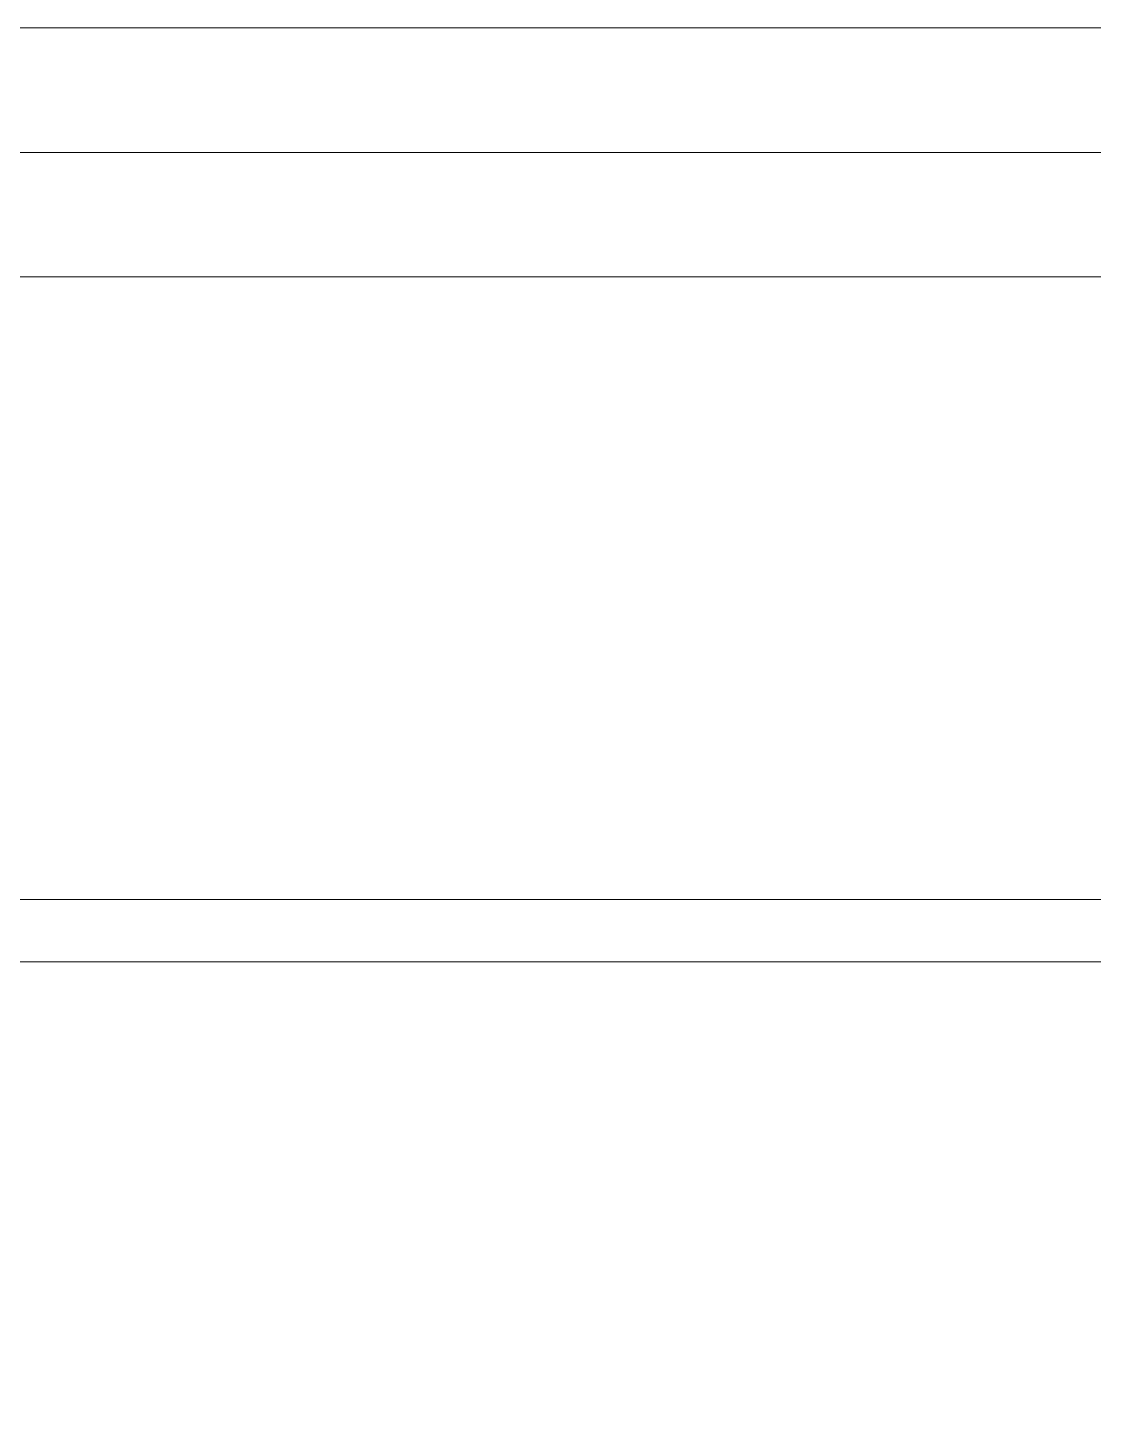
# Model space of a CAD drawing. Extents: x -1299 to 23780, y -3010 to 8106.
# Drawn here: x 15613.66 to 15647.87, y 2788.18 to 2833 of the extents above; entities that cross this region are included whole.
import ezdxf

# ---------------------------------------------------------------- set-up
doc = ezdxf.new("R2010")
doc.units = 0
doc.header["$LTSCALE"] = 25
doc.header["$MEASUREMENT"] = 0
doc.layers.get('0').update_dxf_attribs({"color": 9, "lineweight": 9})
for name, color, linetype, lineweight in [('00', 9, 'Continuous', 9), ('06D', 9, 'Continuous', 9), ('14', 9, 'Continuous', 9), ('33', 9, 'BATTING', 9), ('35', 9, 'Continuous', 9), ('40B', 9, 'Continuous', 9)]:
    doc.layers.add(name, color=color, linetype=linetype, lineweight=lineweight)
doc.linetypes.add('BATTING', pattern='A,0.0001,-0.1,[134,ltypeshp.shx,S=0.1,R=0,X=-0.1,Y=0],-0.2,[134,ltypeshp.shx,S=0.1,R=180,X=0.1,Y=0],-0.1', length=0.4001)

# ---------------------------------------------------------------- blocks, each defined once
blk = doc.blocks.new('p-2. kat planı')
at = {"layer": '00'}
blk.add_lwpolyline([(15425, 2825), (15675, 2825), (15675, 2805), (15425, 2805)], close=True, dxfattribs=at)
blk.add_lwpolyline([(15425, 2825), (15675, 2825), (15675, 2805), (15425, 2805)], close=True, dxfattribs=at)
at = {"layer": '06D'}
blk.add_lwpolyline([(15675, 2825), (15675, 2833), (15425, 2833), (15425, 2825)], dxfattribs=at)
at = {"layer": '14'}
blk.add_lwpolyline([(15423, 2820.225), (15423, 2803), (15677, 2803), (15677, 2820.225)], dxfattribs=at)
at = {"layer": '33', "ltscale": 0.4}
blk.add_lwpolyline([(15425, 2829), (15675, 2829)], dxfattribs=at)
at = {"layer": '40B'}
blk.add_lwpolyline([(15254.5, 2364.214), (15945, 2365), (15945, 2825), (15254.5, 2825)], close=True, dxfattribs=at)

msp = doc.modelspace()

# ---------------------------------------------------------------- linework, layer by layer
at = {"layer": '35'}
msp.add_lwpolyline([(14487.5, 2447), (14487.5, 2743), (14554.5, 2743), (14554.5, 2803), (15170.5, 2803), (15170.5, 2743), (15254.5, 2743), (15254.5, 2803), (15870.5, 2803), (15870.5, 2743), (15935.5, 2743), (15935.5, 2447), (15870.5, 2447), (15870.5, 2363), (15254.5, 2363), (15254.5, 2447), (15170.5, 2447), (15170.5, 2363), (14554.5, 2363), (14554.5, 2447)], close=True, dxfattribs=at)

# ---------------------------------------------------------------- block references
msp.add_blockref('p-2. kat planı', (0, 0))

doc.saveas('drawing.dxf')
